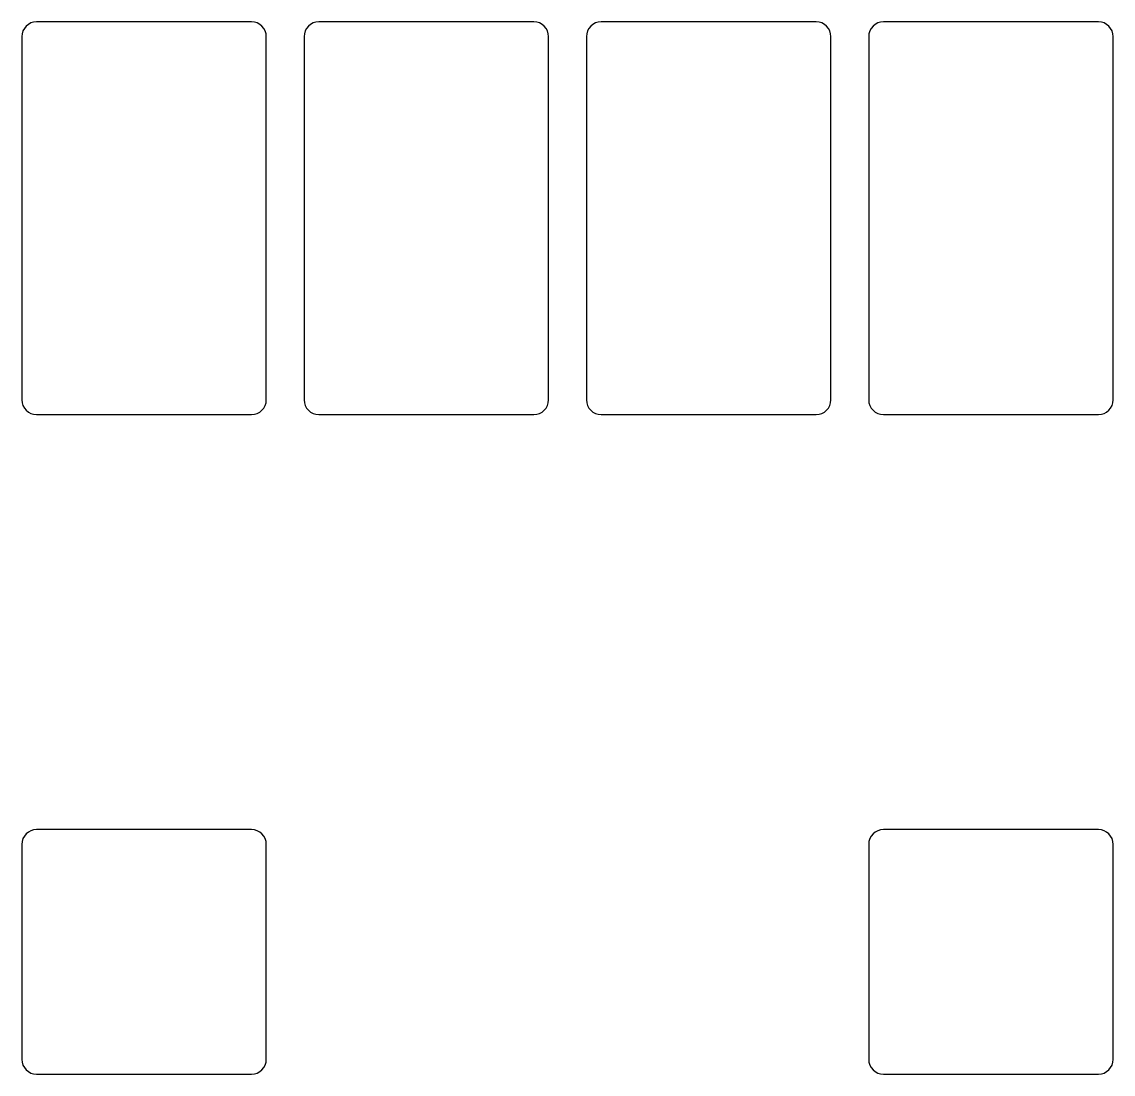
# Model space of a CAD drawing. Header units: millimetres. Extents: x 63.2 to 136.8, y -134.2 to -63.2.
import ezdxf

# ---------------------------------------------------------------- set-up
doc = ezdxf.new("R2010")
doc.units = ezdxf.units.MM

msp = doc.modelspace()

# ---------------------------------------------------------------- linework, layer by layer
at = {"linetype": 'CONTINUOUS'}
for p, q in [((78.675, -63.25), (64.175, -63.25)), ((97.725, -63.25), (83.225, -63.25)), ((116.775, -63.25), (102.275, -63.25)), ((135.825, -63.25), (121.325, -63.25)), ((63.175, -64.25), (63.175, -88.75)), ((79.675, -88.75), (79.675, -64.25)), ((82.225, -64.25), (82.225, -88.75)), ((98.725, -88.75), (98.725, -64.25)), ((101.275, -64.25), (101.275, -88.75)), ((117.775, -88.75), (117.775, -64.25)), ((120.325, -64.25), (120.325, -88.75)), ((136.825, -88.75), (136.825, -64.25)), ((64.175, -89.75), (78.675, -89.75)), ((83.225, -89.75), (97.725, -89.75)), ((102.275, -89.75), (116.775, -89.75)), ((121.325, -89.75), (135.825, -89.75)), ((78.675, -117.75), (64.175, -117.75)), ((135.825, -117.75), (121.325, -117.75)), ((63.175, -118.75), (63.175, -133.25)), ((79.675, -133.25), (79.675, -118.75)), ((120.325, -118.75), (120.325, -133.25)), ((136.825, -133.25), (136.825, -118.75)), ((64.175, -134.25), (78.675, -134.25)), ((121.325, -134.25), (135.825, -134.25))]:
    msp.add_line(p, q, dxfattribs=at)
for centre, start, end in [((64.175, -64.25), 90, 180), ((78.675, -64.25), 0, 90), ((83.225, -64.25), 90, 180), ((97.725, -64.25), 0, 90), ((102.275, -64.25), 90, 180), ((116.775, -64.25), 0, 90), ((121.325, -64.25), 90, 180), ((135.825, -64.25), 0, 90), ((64.175, -88.75), 180, 270), ((78.675, -88.75), 270, 360), ((83.225, -88.75), 180, 270), ((97.725, -88.75), 270, 360), ((102.275, -88.75), 180, 270), ((116.775, -88.75), 270, 360), ((121.325, -88.75), 180, 270), ((135.825, -88.75), 270, 360), ((64.175, -118.75), 90, 180), ((78.675, -118.75), 0, 90), ((121.325, -118.75), 90, 180), ((135.825, -118.75), 0, 90), ((64.175, -133.25), 180, 270), ((78.675, -133.25), 270, 360), ((121.325, -133.25), 180, 270), ((135.825, -133.25), 270, 360)]:
    msp.add_arc(centre, 1, start, end, dxfattribs=at)

doc.saveas('drawing.dxf')
